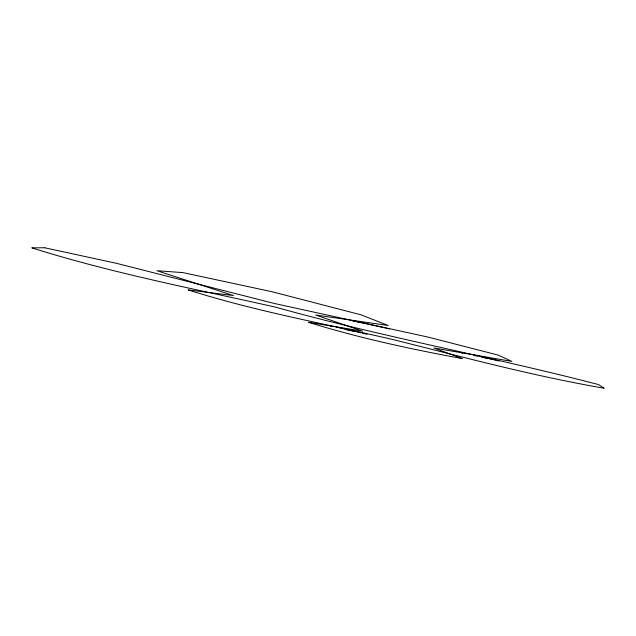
<?xml version="1.0" encoding="UTF-8"?>
<svg xmlns="http://www.w3.org/2000/svg" width="636" height="636" viewBox="0 0 636 636"><rect width="100%" height="100%" fill="white"/><g stroke="black" fill="none" stroke-linecap="round" stroke-linejoin="round"><path stroke-width="0.95" d="M462.714 353.099L461.975 353.091L462.436 353.282M331.666 326.316L330.442 326.196L330.927 326.395M352.877 321.116L354.737 321.466M356.645 321.824L364.881 323.438M336.651 327.278L339.06 327.763M365.756 323.613L385.209 327.922M339.926 327.938L361.129 332.867M346.064 329.607L349.562 330.33M351.064 330.64L354.594 331.412M473.963 355.389L477.763 356.279M362.472 333.24L367.004 334.305M491.008 359.268L492.256 359.571M386.068 328.136L389.359 329.003M498.998 361.002L481.086 356.748L486.675 358.338M44.687 247.77L31.8 247.849C111.459 272.971 193.598 288.768 274.998 307.005C381.894 336.834 491.175 356.637 598.524 384.565L604.2 388.23C533.389 376.051 463.954 357.329 394.32 339.886C325.489 323.772 255.6 311.386 188.145 289.913L233.396 295.541L156.981 270.721L182.977 272.613L271.97 291.725L361.01 314.82L388.238 325.497L315.758 315.027L362.544 331.125L308.651 322.341C358.903 337.978 410.57 349.077 462.308 358.617L433.919 347.995L511.901 361.423L498.33 355.142L428.608 337.223L274.291 303.452L116.452 263.32L44.687 247.77"/></g></svg>
